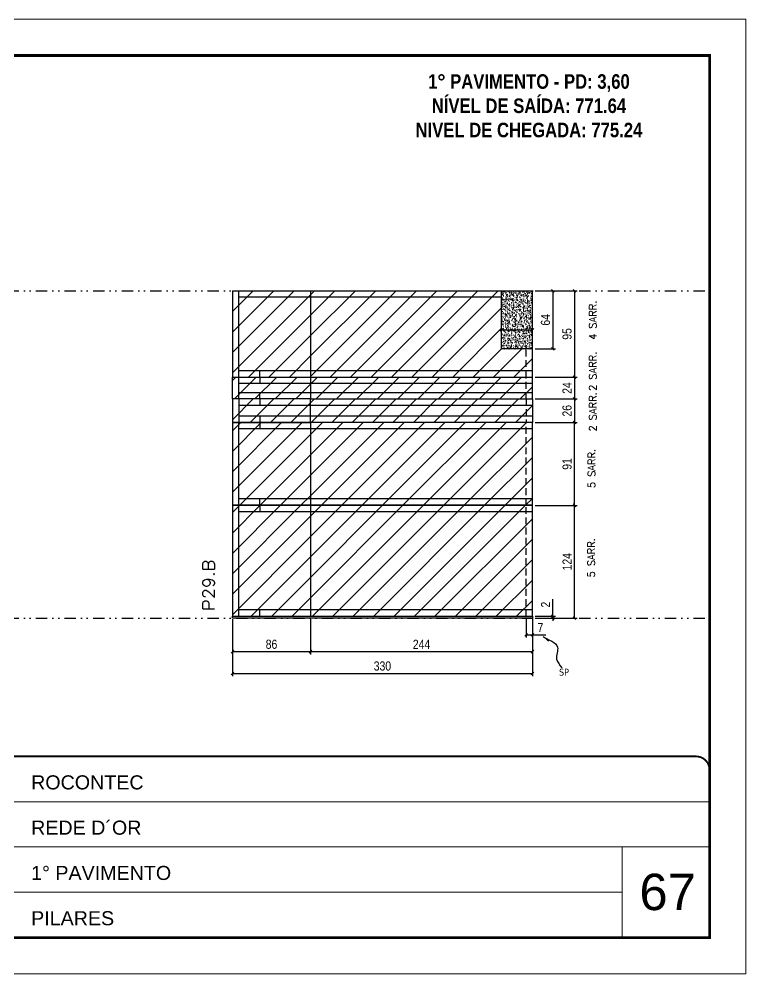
# Model space of a CAD drawing. Extents: x 2949 to 9203, y -16089 to 12527.
# Drawn here: x 6805 to 7604, y -6900 to -5850 of the extents above; entities that cross this region are included whole.
import ezdxf

# ---------------------------------------------------------------- set-up
doc = ezdxf.new("R2010")
doc.units = 0
for name, pattern in [('CONTINUO', [0]), ('DASHED', [0.75, 0.5, -0.25]), ('DIVIDE2', [0.625, 0.25, -0.125, 0, -0.125, 0, -0.125]), ('HIDDEN', [0.375, 0.25, -0.125])]:
    doc.linetypes.add(name, pattern=pattern)
for name, color, linetype, lineweight in [('CARIMBO', 255, 'Continuous', 9), ('Folhas', 255, 'Continuous', 9), ('Hachura', 251, 'Continuous', 9), ('SARRAFO DE PRESSAO', 251, 'DASHED', 9), ('Texto Seção', 7, 'Continuous', 15)]:
    doc.layers.add(name, color=color, linetype=linetype, lineweight=lineweight)
for name, color, linetype in [('COTA', 241, 'Continuous'), ('NOMENCLATURA', 7, 'Continuous'), ('Nível', 160, 'Continuous'), ('Painéis', 200, 'Continuous'), ('SARR_2.2x7', 40, 'Continuous'), ('Sarrafo de Pressão', 42, 'HIDDEN'), ('texto', 7, 'Continuous')]:
    doc.layers.add(name, color=color, linetype=linetype)
doc.styles.add('ARIAL', font='arial.ttf')
doc.styles.add('COTA TECNICA', font='techl___.ttf', dxfattribs={"height": 10})
doc.styles.add('COTA TECNICA-50', font='techl___.ttf', dxfattribs={"height": 10})
doc.styles.add('REGUA-120', font='ROMANS.shx', dxfattribs={"height": 15})
doc.styles.add('ROMANC', font='techb___.ttf', dxfattribs={"height": 2.5})
doc.styles.add('ROMANS', font='romans.shx')
doc.styles.get("Standard").update_dxf_attribs({"font": 'arial.ttf'})
doc.dimstyles.new('COTA PAINEL-50', dxfattribs={"dimtxt": 10, "dimasz": 3, "dimexe": 3, "dimexo": 3, "dimgap": 3, "dimtad": 1, "dimdec": 1, "dimzin": 12, "dimdsep": 46, "dimtxsty": 'COTA TECNICA-50', "dimblk1": 'OBLIQUE', "dimblk2": 'OBLIQUE', "dimsah": 1, "dimcen": 0.9, "dimclrd": 4, "dimclre": 4, "dimclrt": 240, "dimadec": 1, "dimazin": 3, "dimtfac": 1, "dimtdec": 1, "dimtmove": 0, "dimatfit": 3, "dimfxl": 1, "dimtolj": 1, "dimtzin": 12, "dimarcsym": 0})
doc.dimstyles.new('PAINEL', dxfattribs={"dimtxt": 10, "dimasz": 3, "dimexe": 3, "dimexo": 3, "dimgap": 3, "dimtad": 1, "dimdec": 1, "dimzin": 12, "dimdsep": 46, "dimtxsty": 'COTA TECNICA', "dimblk1": 'OBLIQUE', "dimblk2": 'OBLIQUE', "dimsah": 1, "dimcen": 0.9, "dimclrd": 4, "dimclre": 4, "dimclrt": 240, "dimadec": 1, "dimazin": 3, "dimtfac": 1, "dimtdec": 1, "dimtmove": 0, "dimatfit": 3, "dimfxl": 1, "dimtolj": 1, "dimtzin": 12, "dimarcsym": 0})
doc.dimstyles.get("Standard").update_dxf_attribs({"dimtxt": 0.18, "dimasz": 0.18, "dimexe": 0.18, "dimexo": 0.0625, "dimgap": 0.09, "dimtad": 0, "dimtih": 1, "dimtoh": 1, "dimdec": 4, "dimzin": 0, "dimdsep": 46, "dimtxsty": 'Standard', "dimcen": 0.09, "dimadec": 0, "dimazin": 0, "dimtfac": 1, "dimtdec": 4, "dimtofl": 0, "dimtmove": 0, "dimatfit": 3, "dimfxl": 1, "dimtolj": 1, "dimtzin": 0, "dimarcsym": 0})
pattern_1 = [(45, (-122901.967, -36477.372), (-11.2253202, 11.2253202), [])]
pattern_2 = [(45, (-122901.967, -36496.372), (-11.2253202, 11.2253202), [])]
pattern_3 = [(45, (-122901.967, -36596.372), (-11.2253202, 11.2253202), [])]

# ---------------------------------------------------------------- blocks, each defined once
blk = doc.blocks.new('9999999999')
at = {"color": 30, "linetype": 'CONTINUO'}
for p, q in [((98564.6, 34379.6), (99584, 34379.6)), ((98564.6, 34329.8), (99488, 34329.8)), ((99584, 34329.8), (99488, 34329.8)), ((99488, 34329.8), (99488, 34230.2)), ((98564.6, 34280), (99488, 34280))]:
    blk.add_line(p, q, dxfattribs=at)
at = {"color": 30, "linetype": 'CONTINUO', "const_width": 2}
blk.add_lwpolyline([(99584, 34230.2), (99584, 34414.4, 0.414214), (99569, 34429.4), (98229, 34429.4, 0.414214), (98214, 34414.4), (98214, 34245.2, 0.414214), (98229, 34230.2), (99584, 34230.2)], format="xyb", dxfattribs=at)
at = {"layer": 'Folhas'}
blk.add_lwpolyline([(98139, 34190.2), (99624, 34190.2), (99624, 35240.2), (98139, 35240.2)], close=True, dxfattribs=at)
at = {"layer": 'Folhas', "color": 30, "const_width": 3}
blk.add_lwpolyline([(98214, 34230.2), (99584, 34230.2), (99584, 35200.2), (98214, 35200.2)], close=True, dxfattribs=at)
at = {"color": 7, "linetype": 'Continuous', "ltscale": 5, "style": 'ARIAL'}
for s, height, p in [('ROCONTEC', 15.48, (98837.7, 34393.1)), ('REDE D´OR', 15.48, (98837.7, 34343.3)), ('1° PAVIMENTO', 15.483, (98837.7, 34293.5)), ('PILARES', 15.48, (98837.7, 34243.7))]:
    blk.add_text(s, height=height, dxfattribs=at).set_placement(p)
blk = doc.blocks.new('_Oblique')
at = {"color": 0, "linetype": 'ByBlock', "lineweight": -2}
blk.add_line((-0.5, -0.5), (0.5, 0.5), dxfattribs=at)
blk = doc.blocks.new('*D2585')
at = {"layer": 'COTA', "color": 4, "lineweight": -2, "transparency": 16777216}
for p, q in [((7039.2, -6510.2), (7039.2, -6573.1)), ((7369.2, -6510.2), (7369.2, -6573.1)), ((7039.2, -6570.1), (7369.2, -6570.1))]:
    blk.add_line(p, q, dxfattribs=at)
at = {"layer": 'Defpoints', "color": 0, "transparency": 16777216}
for p in [(7039.2, -6507.2), (7369.2, -6507.2), (7369.2, -6570.1)]:
    blk.add_point(p, dxfattribs=at)
at = {"layer": 'COTA', "color": 4, "lineweight": -2, "transparency": 16777216, "xscale": 3, "yscale": 3, "zscale": 3, "rotation": 180}
blk.add_blockref('_Oblique', (7039.2, -6570.1), dxfattribs=at)
at = {"layer": 'COTA', "color": 4, "lineweight": -2, "transparency": 16777216, "xscale": 3, "yscale": 3, "zscale": 3}
blk.add_blockref('_Oblique', (7369.2, -6570.1), dxfattribs=at)
at = {"layer": 'COTA', "color": 240, "transparency": 16777216, "insert": (7204.2, -6561.9), "char_height": 10, "attachment_point": 5, "style": 'COTA TECNICA'}
blk.add_mtext('\\A1;330', dxfattribs=at)
blk = doc.blocks.new('*D2586')
at = {"layer": 'COTA', "color": 4, "lineweight": -2, "transparency": 16777216}
for p, q in [((7362.2, -6510.2), (7362.2, -6530.7)), ((7369.2, -6512.2), (7369.2, -6530.7)), ((7362.2, -6527.7), (7369.2, -6527.7)), ((7369.2, -6527.7), (7383.9, -6527.7))]:
    blk.add_line(p, q, dxfattribs=at)
at = {"layer": 'Defpoints', "color": 0, "transparency": 16777216}
for p in [(7362.2, -6507.2), (7369.2, -6509.2), (7369.2, -6527.7)]:
    blk.add_point(p, dxfattribs=at)
at = {"layer": 'COTA', "color": 4, "lineweight": -2, "transparency": 16777216, "xscale": 3, "yscale": 3, "zscale": 3, "rotation": 180}
blk.add_blockref('_Oblique', (7362.2, -6527.7), dxfattribs=at)
at = {"layer": 'COTA', "color": 4, "lineweight": -2, "transparency": 16777216, "xscale": 3, "yscale": 3, "zscale": 3}
blk.add_blockref('_Oblique', (7369.2, -6527.7), dxfattribs=at)
at = {"layer": 'COTA', "color": 240, "transparency": 16777216, "insert": (7378, -6519.6), "char_height": 10, "attachment_point": 5, "style": 'COTA TECNICA-50'}
blk.add_mtext('\\A1;7', dxfattribs=at)
blk = doc.blocks.new('*D2587')
at = {"layer": 'COTA', "color": 4, "lineweight": -2, "transparency": 16777216}
for p, q in [((7372.2, -6385.2), (7418.4, -6385.2)), ((7415.4, -6509.2), (7415.4, -6385.2)), ((7372.2, -6509.2), (7418.4, -6509.2))]:
    blk.add_line(p, q, dxfattribs=at)
at = {"layer": 'Defpoints', "color": 0, "transparency": 16777216}
for p in [(7369.2, -6385.2), (7415.4, -6385.2), (7369.2, -6509.2)]:
    blk.add_point(p, dxfattribs=at)
at = {"layer": 'COTA', "color": 4, "lineweight": -2, "transparency": 16777216, "xscale": 3, "yscale": 3, "zscale": 3}
for p, rotation in [((7415.4, -6385.2), 90), ((7415.4, -6509.2), 270)]:
    blk.add_blockref('_Oblique', p, dxfattribs=dict(at, rotation=rotation))
at = {"layer": 'COTA', "color": 240, "transparency": 16777216, "insert": (7407.3, -6447.2), "char_height": 10, "attachment_point": 5, "rotation": 90, "style": 'COTA TECNICA-50'}
blk.add_mtext('\\A1;124', dxfattribs=at)
blk = doc.blocks.new('*D2588')
at = {"layer": 'COTA', "color": 4, "lineweight": -2, "transparency": 16777216}
for p, q in [((7391.7, -6507.2), (7391.7, -6488.4)), ((7372.2, -6507.2), (7394.7, -6507.2)), ((7372.2, -6509.2), (7394.7, -6509.2)), ((7391.7, -6509.2), (7391.7, -6507.2)), ((7391.7, -6509.2), (7391.7, -6512.2))]:
    blk.add_line(p, q, dxfattribs=at)
at = {"layer": 'Defpoints', "color": 0, "transparency": 16777216}
for p in [(7369.2, -6507.2), (7369.2, -6509.2), (7391.7, -6509.2)]:
    blk.add_point(p, dxfattribs=at)
at = {"layer": 'COTA', "color": 4, "lineweight": -2, "transparency": 16777216, "xscale": 3, "yscale": 3, "zscale": 3}
for p, rotation in [((7391.7, -6507.2), 270), ((7391.7, -6509.2), 90)]:
    blk.add_blockref('_Oblique', p, dxfattribs=dict(at, rotation=rotation))
at = {"layer": 'COTA', "color": 240, "transparency": 16777216, "insert": (7383.7, -6494.4), "char_height": 10, "attachment_point": 5, "rotation": 90, "style": 'COTA TECNICA-50'}
blk.add_mtext('\\A1;2', dxfattribs=at)
blk = doc.blocks.new('*D2589')
at = {"layer": 'COTA', "color": 4, "linetype": 'ByBlock', "lineweight": -2, "transparency": 16777216}
for p, q in [((7372.2, -6294.2), (7418.4, -6294.2)), ((7415.4, -6385.2), (7415.4, -6294.2)), ((7372.2, -6385.2), (7418.4, -6385.2))]:
    blk.add_line(p, q, dxfattribs=at)
at = {"layer": 'Defpoints', "color": 0, "linetype": 'ByBlock', "transparency": 16777216}
for p in [(7369.2, -6294.2), (7415.4, -6294.2), (7369.2, -6385.2)]:
    blk.add_point(p, dxfattribs=at)
at = {"layer": 'COTA', "color": 4, "linetype": 'ByBlock', "lineweight": -2, "transparency": 16777216, "xscale": 3, "yscale": 3, "zscale": 3}
for p, rotation in [((7415.4, -6294.2), 90), ((7415.4, -6385.2), 270)]:
    blk.add_blockref('_Oblique', p, dxfattribs=dict(at, rotation=rotation))
at = {"layer": 'COTA', "color": 240, "linetype": 'ByBlock', "transparency": 16777216, "insert": (7407.3, -6339.7), "char_height": 10, "attachment_point": 5, "rotation": 90, "style": 'COTA TECNICA'}
blk.add_mtext('\\A1;91', dxfattribs=at)
blk = doc.blocks.new('*D2590')
at = {"layer": 'COTA', "color": 4, "linetype": 'ByBlock', "lineweight": -2, "transparency": 16777216}
for p, q in [((7372.2, -6149.2), (7394.7, -6149.2)), ((7391.7, -6149.2), (7391.7, -6213.2)), ((7372.2, -6213.2), (7394.7, -6213.2))]:
    blk.add_line(p, q, dxfattribs=at)
at = {"layer": 'Defpoints', "color": 0, "linetype": 'ByBlock', "transparency": 16777216}
for p in [(7369.2, -6149.2), (7369.2, -6213.2), (7391.7, -6213.2)]:
    blk.add_point(p, dxfattribs=at)
at = {"layer": 'COTA', "color": 4, "linetype": 'ByBlock', "lineweight": -2, "transparency": 16777216, "xscale": 3, "yscale": 3, "zscale": 3}
for p, rotation in [((7391.7, -6149.2), 90), ((7391.7, -6213.2), 270)]:
    blk.add_blockref('_Oblique', p, dxfattribs=dict(at, rotation=rotation))
at = {"layer": 'COTA', "color": 240, "linetype": 'ByBlock', "transparency": 16777216, "insert": (7383.6, -6181.2), "char_height": 10, "attachment_point": 5, "rotation": 90, "style": 'COTA TECNICA'}
blk.add_mtext('\\A1;64', dxfattribs=at)
blk = doc.blocks.new('*D2614')
at = {"layer": 'COTA', "color": 4, "linetype": 'ByBlock', "lineweight": -2, "transparency": 16777216}
for p, q in [((7039.2, -6510.2), (7039.2, -6549.1)), ((7125.2, -6510.2), (7125.2, -6549.1)), ((7039.2, -6546.1), (7125.2, -6546.1))]:
    blk.add_line(p, q, dxfattribs=at)
at = {"layer": 'Defpoints', "color": 0, "linetype": 'ByBlock', "transparency": 16777216}
for p in [(7039.2, -6507.2), (7125.2, -6507.2), (7125.2, -6546.1)]:
    blk.add_point(p, dxfattribs=at)
at = {"layer": 'COTA', "color": 4, "linetype": 'ByBlock', "lineweight": -2, "transparency": 16777216, "xscale": 3, "yscale": 3, "zscale": 3, "rotation": 180}
blk.add_blockref('_Oblique', (7039.2, -6546.1), dxfattribs=at)
at = {"layer": 'COTA', "color": 4, "linetype": 'ByBlock', "lineweight": -2, "transparency": 16777216, "xscale": 3, "yscale": 3, "zscale": 3}
blk.add_blockref('_Oblique', (7125.2, -6546.1), dxfattribs=at)
at = {"layer": 'COTA', "color": 240, "linetype": 'ByBlock', "transparency": 16777216, "insert": (7082.2, -6538), "char_height": 10, "attachment_point": 5, "style": 'COTA TECNICA'}
blk.add_mtext('\\A1;86', dxfattribs=at)
blk = doc.blocks.new('*D2615')
at = {"layer": 'COTA', "color": 4, "linetype": 'ByBlock', "lineweight": -2, "transparency": 16777216}
for p, q in [((7125.2, -6510.2), (7125.2, -6549.1)), ((7369.2, -6510.2), (7369.2, -6549.1)), ((7125.2, -6546.1), (7369.2, -6546.1))]:
    blk.add_line(p, q, dxfattribs=at)
at = {"layer": 'Defpoints', "color": 0, "linetype": 'ByBlock', "transparency": 16777216}
for p in [(7125.2, -6507.2), (7369.2, -6507.2), (7369.2, -6546.1)]:
    blk.add_point(p, dxfattribs=at)
at = {"layer": 'COTA', "color": 4, "linetype": 'ByBlock', "lineweight": -2, "transparency": 16777216, "xscale": 3, "yscale": 3, "zscale": 3, "rotation": 180}
blk.add_blockref('_Oblique', (7125.2, -6546.1), dxfattribs=at)
at = {"layer": 'COTA', "color": 4, "linetype": 'ByBlock', "lineweight": -2, "transparency": 16777216, "xscale": 3, "yscale": 3, "zscale": 3}
blk.add_blockref('_Oblique', (7369.2, -6546.1), dxfattribs=at)
at = {"layer": 'COTA', "color": 240, "linetype": 'ByBlock', "transparency": 16777216, "insert": (7247.2, -6538), "char_height": 10, "attachment_point": 5, "style": 'COTA TECNICA'}
blk.add_mtext('\\A1;244', dxfattribs=at)
blk = doc.blocks.new('*D2605')
at = {"layer": 'COTA', "color": 4, "linetype": 'ByBlock', "lineweight": -2, "transparency": 16777216}
for p, q in [((7335.2, -6210.2), (7335.2, -6189.3)), ((7335.2, -6192.3), (7369.2, -6192.3)), ((7369.2, -6210.2), (7369.2, -6189.3))]:
    blk.add_line(p, q, dxfattribs=at)
at = {"layer": 'Defpoints', "color": 0, "linetype": 'ByBlock', "transparency": 16777216}
for p in [(7369.2, -6192.3), (7335.2, -6213.2), (7369.2, -6213.2)]:
    blk.add_point(p, dxfattribs=at)
at = {"layer": 'COTA', "color": 4, "linetype": 'ByBlock', "lineweight": -2, "transparency": 16777216, "xscale": 3, "yscale": 3, "zscale": 3, "rotation": 180}
blk.add_blockref('_Oblique', (7335.2, -6192.3), dxfattribs=at)
at = {"layer": 'COTA', "color": 4, "linetype": 'ByBlock', "lineweight": -2, "transparency": 16777216, "xscale": 3, "yscale": 3, "zscale": 3}
blk.add_blockref('_Oblique', (7369.2, -6192.3), dxfattribs=at)
at = {"layer": 'COTA', "color": 240, "linetype": 'ByBlock', "transparency": 16777216, "insert": (7352.2, -6184), "char_height": 10, "attachment_point": 5, "style": 'COTA TECNICA'}
blk.add_mtext('\\A1;34', dxfattribs=at)
blk = doc.blocks.new('*D2606')
at = {"layer": 'COTA', "color": 4, "linetype": 'ByBlock', "lineweight": -2, "transparency": 16777216}
for p, q in [((7372.2, -6268.2), (7418.4, -6268.2)), ((7415.4, -6268.2), (7415.4, -6294.2)), ((7372.2, -6294.2), (7418.4, -6294.2))]:
    blk.add_line(p, q, dxfattribs=at)
at = {"layer": 'Defpoints', "color": 0, "linetype": 'ByBlock', "transparency": 16777216}
for p in [(7369.2, -6268.2), (7369.2, -6294.2), (7415.4, -6294.2)]:
    blk.add_point(p, dxfattribs=at)
at = {"layer": 'COTA', "color": 4, "linetype": 'ByBlock', "lineweight": -2, "transparency": 16777216, "xscale": 3, "yscale": 3, "zscale": 3}
for p, rotation in [((7415.4, -6268.2), 90), ((7415.4, -6294.2), 270)]:
    blk.add_blockref('_Oblique', p, dxfattribs=dict(at, rotation=rotation))
at = {"layer": 'COTA', "color": 240, "linetype": 'ByBlock', "transparency": 16777216, "insert": (7407.3, -6281.2), "char_height": 10, "attachment_point": 5, "rotation": 90, "style": 'COTA TECNICA'}
blk.add_mtext('\\A1;26', dxfattribs=at)
blk = doc.blocks.new('*D2608')
at = {"layer": 'COTA', "color": 4, "lineweight": -2, "transparency": 16777216}
for p, q in [((7372.2, -6149.2), (7418.4, -6149.2)), ((7415.4, -6149.2), (7415.4, -6244.2)), ((7372.2, -6244.2), (7418.4, -6244.2))]:
    blk.add_line(p, q, dxfattribs=at)
at = {"layer": 'Defpoints', "color": 0, "transparency": 16777216}
for p in [(7369.2, -6149.2), (7369.2, -6244.2), (7415.4, -6244.2)]:
    blk.add_point(p, dxfattribs=at)
at = {"layer": 'COTA', "color": 4, "lineweight": -2, "transparency": 16777216, "xscale": 3, "yscale": 3, "zscale": 3}
for p, rotation in [((7415.4, -6149.2), 90), ((7415.4, -6244.2), 270)]:
    blk.add_blockref('_Oblique', p, dxfattribs=dict(at, rotation=rotation))
at = {"layer": 'COTA', "color": 240, "transparency": 16777216, "insert": (7407.3, -6196.7), "char_height": 10, "attachment_point": 5, "rotation": 90, "style": 'COTA TECNICA'}
blk.add_mtext('\\A1;95', dxfattribs=at)
blk = doc.blocks.new('*D2609')
at = {"layer": 'COTA', "color": 4, "lineweight": -2, "transparency": 16777216}
for p, q in [((7372.2, -6244.2), (7418.4, -6244.2)), ((7415.4, -6244.2), (7415.4, -6268.2)), ((7372.2, -6268.2), (7418.4, -6268.2))]:
    blk.add_line(p, q, dxfattribs=at)
at = {"layer": 'Defpoints', "color": 0, "transparency": 16777216}
for p in [(7369.2, -6244.2), (7369.2, -6268.2), (7415.4, -6268.2)]:
    blk.add_point(p, dxfattribs=at)
at = {"layer": 'COTA', "color": 4, "lineweight": -2, "transparency": 16777216, "xscale": 3, "yscale": 3, "zscale": 3}
for p, rotation in [((7415.4, -6244.2), 90), ((7415.4, -6268.2), 270)]:
    blk.add_blockref('_Oblique', p, dxfattribs=dict(at, rotation=rotation))
at = {"layer": 'COTA', "color": 240, "transparency": 16777216, "insert": (7407.3, -6256.2), "char_height": 10, "attachment_point": 5, "rotation": 90, "style": 'COTA TECNICA'}
blk.add_mtext('\\A1;24', dxfattribs=at)

msp = doc.modelspace()

# ---------------------------------------------------------------- hatches: boundary and pattern name
at = {"layer": 'COTA', "linetype": 'ByBlock'}
h = msp.add_hatch(dxfattribs=at)
h.set_pattern_fill('AR-CONC', color=256, scale=0.03)
h.set_pattern_definition([(50, (-122901.9665, -36477.372), (5.46554007, -0.47817257), [0.5715, -6.2865]), (355, (-122901.9665, -36477.372), (-1.05730264, 5.73170536), [0.4572, -5.02921753]), (100.4514447, (-122901.511, -36477.4117), (4.40823741, 5.25353256), [0.48570026, -5.34270734]), (46.1842, (-122901.9665, -36475.848), (8.13237123, -1.26126984), [0.85725, -9.42975]), (96.6355576, (-122901.289, -36475.953), (7.122124, 7.42278374), [0.7285507, -8.01406824]), (351.184151, (-122901.9665, -36475.848), (7.122124, 7.42278374), [0.685799, -7.54379196]), (21, (-122901.2045, -36476.229), (4.54843174, -3.06795595), [0.5715, -6.2865]), (326, (-122901.2045, -36476.229), (1.85406085, 5.52563898), [0.4572, -5.0292]), (71.451445, (-122900.8255, -36476.4845), (6.40249258, 2.45768307), [0.48570026, -5.34269813]), (37.5, (-122901.9665, -36477.3718), (0.092658098, 2.536651166), [0, -4.96824, 0, -5.1054, 0, -5.04825]), (7.5, (-122901.9665, -36477.3718), (2.004589875, 3.005417245), [0, -2.91084, 0, -4.85394, 0, -1.92405]), (327.5, (-122903.6658, -36477.3718), (4.067717855, -0.17186232), [0, -1.905, 0, -5.9436, 0, -7.8867]), (317.5, (-122904.4278, -36477.3718), (4.44387544, 0.76279473), [0, -2.4765, 0, -3.94716, 0, -5.6007])])
h.paths.add_polyline_path([(7369.18, -6149.18), (7335.18, -6149.18), (7335.18, -6213.18), (7369.18, -6213.18)])
h.paths.add_polyline_path([(7341.39, -6193.74), (7363.28, -6193.74), (7363.28, -6173.16), (7341.39, -6173.16)], flags=24)
at = {"layer": 'Hachura', "linetype": 'ByBlock'}
h = msp.add_hatch(dxfattribs=at)
h.set_pattern_fill('ANSI31', color=256, scale=5)
h.set_pattern_definition(pattern_1)
h.paths.add_polyline_path([(7125.18, -6244.18), (7125.18, -6149.18), (7039.18, -6149.18), (7039.18, -6244.18)])
h = msp.add_hatch(dxfattribs=at)
h.set_pattern_fill('ANSI31', color=256, scale=5)
h.set_pattern_definition(pattern_1)
h.paths.add_polyline_path([(7369.18, -6244.18), (7369.18, -6213.18), (7335.18, -6213.18), (7335.18, -6149.18), (7125.18, -6149.18), (7125.18, -6244.18)])
at = {"layer": 'Hachura'}
h = msp.add_hatch(dxfattribs=at)
h.set_pattern_fill('ANSI31', color=256, scale=5)
h.set_pattern_definition([(45, (0, 1148.575), (-11.22532, 11.22532), [])])
h.paths.add_polyline_path([(7039.18, -6244.18), (7039.18, -6268.18), (7125.18, -6268.18), (7369.18, -6268.18), (7369.18, -6244.18)])
at = {"layer": 'Hachura', "linetype": 'ByBlock'}
h = msp.add_hatch(dxfattribs=at)
h.set_pattern_fill('ANSI31', color=256, scale=5)
h.set_pattern_definition(pattern_3)
h.paths.add_polyline_path([(7125.18, -6268.18), (7039.18, -6268.18), (7039.18, -6294.18), (7125.18, -6294.18)])
h = msp.add_hatch(dxfattribs=at)
h.set_pattern_fill('ANSI31', color=256, scale=5)
h.set_pattern_definition(pattern_3)
h.paths.add_polyline_path([(7369.18, -6294.18), (7369.18, -6268.18), (7125.18, -6268.18), (7125.18, -6294.18)])
h = msp.add_hatch(dxfattribs=at)
h.set_pattern_fill('ANSI31', color=256, scale=5)
h.set_pattern_definition(pattern_2)
h.paths.add_polyline_path([(7039.18, -6294.18), (7039.18, -6385.18), (7125.18, -6385.18), (7125.18, -6294.18)])
h = msp.add_hatch(dxfattribs=at)
h.set_pattern_fill('ANSI31', color=256, scale=5)
h.set_pattern_definition(pattern_2)
h.paths.add_polyline_path([(7125.18, -6294.18), (7125.18, -6385.18), (7369.18, -6385.18), (7369.18, -6294.18)])
h = msp.add_hatch(dxfattribs=at)
h.set_pattern_fill('ANSI31', color=256, scale=5)
h.set_pattern_definition(pattern_2)
h.paths.add_polyline_path([(7125.18, -6385.18), (7039.18, -6385.18), (7039.18, -6507.18), (7125.18, -6507.18)])
h = msp.add_hatch(dxfattribs=at)
h.set_pattern_fill('ANSI31', color=256, scale=5)
h.set_pattern_definition(pattern_2)
h.paths.add_polyline_path([(7125.18, -6385.18), (7125.18, -6507.18), (7369.18, -6507.18), (7369.18, -6385.18)])

# ---------------------------------------------------------------- linework, layer by layer
at = {"layer": 'COTA', "linetype": 'ByBlock'}
for p, q in [((7335.18, -6149.18), (7369.18, -6149.18)), ((7369.18, -6213.18), (7369.18, -6149.18)), ((7062.18, -6294.18), (7039.18, -6294.18)), ((7039.18, -6294.18), (7039.18, -6294.18))]:
    msp.add_line(p, q, dxfattribs=at)
at = {"layer": 'Nível', "color": 4, "linetype": 'DIVIDE2', "ltscale": 50}
for p, q in [((6194.03, -6149.18), (7564.03, -6149.18)), ((6194.03, -6509.18), (7564.03, -6509.18))]:
    msp.add_line(p, q, dxfattribs=at)
at = {"layer": 'Painéis'}
for p, q in [((7039.18, -6149.18), (7039.18, -6244.18)), ((7039.18, -6149.18), (7335.18, -6149.18)), ((7125.18, -6149.18), (7125.18, -6244.18)), ((7335.18, -6213.18), (7335.18, -6149.18)), ((7369.18, -6213.18), (7335.18, -6213.18)), ((7369.18, -6244.18), (7369.18, -6213.18)), ((7039.18, -6244.18), (7369.18, -6244.18)), ((7039.18, -6268.18), (7039.18, -6244.18)), ((7125.18, -6244.18), (7125.18, -6268.18)), ((7369.18, -6268.18), (7369.18, -6244.18)), ((7062.18, -6294.18), (7039.18, -6294.18)), ((7039.18, -6294.18), (7039.18, -6385.18)), ((7335.18, -6294.18), (7062.18, -6294.18)), ((7125.18, -6294.18), (7125.18, -6507.18)), ((7369.18, -6385.18), (7369.18, -6294.18)), ((7369.18, -6385.18), (7039.18, -6385.18)), ((7039.18, -6385.18), (7039.18, -6507.18)), ((7039.18, -6385.18), (7369.18, -6385.18)), ((7369.18, -6507.18), (7369.18, -6385.18)), ((7039.18, -6507.18), (7369.18, -6507.18))]:
    msp.add_line(p, q, dxfattribs=at)
at = {"layer": 'Painéis', "linetype": 'ByBlock'}
for p, q in [((7125.18, -6268.18), (7039.18, -6268.18)), ((7039.18, -6268.18), (7039.18, -6294.18)), ((7125.18, -6294.18), (7125.18, -6268.18)), ((7125.18, -6268.18), (7369.18, -6268.18)), ((7125.18, -6294.18), (7125.18, -6268.18)), ((7369.18, -6268.18), (7369.18, -6294.18)), ((7039.18, -6294.18), (7125.18, -6294.18)), ((7369.18, -6294.18), (7125.18, -6294.18))]:
    msp.add_line(p, q, dxfattribs=at)
at = {"layer": 'Painéis'}
msp.add_lwpolyline([(7039.18, -6507.18), (7369.18, -6507.18), (7369.18, -6509.18), (7039.18, -6509.18)], close=True, dxfattribs=at)
at = {"layer": 'SARR_2.2x7'}
for p, q in [((7046.18, -6244.18), (7046.18, -6149.18)), ((7335.18, -6156.18), (7046.18, -6156.18)), ((7069.18, -6237.18), (7046.18, -6237.18)), ((7046.18, -6268.18), (7046.18, -6244.18)), ((7069.18, -6244.18), (7069.18, -6237.18)), ((7369.18, -6237.18), (7069.18, -6237.18)), ((7069.18, -6244.18), (7069.18, -6251.18)), ((7069.18, -6251.18), (7046.18, -6251.18)), ((7369.18, -6251.18), (7069.18, -6251.18)), ((7046.18, -6261.18), (7069.18, -6261.18)), ((7046.18, -6268.18), (7046.18, -6294.18)), ((7069.18, -6261.18), (7369.18, -6261.18)), ((7069.18, -6268.18), (7069.18, -6261.18)), ((7069.18, -6268.18), (7069.18, -6275.18)), ((7046.18, -6275.18), (7069.18, -6275.18)), ((7069.18, -6275.18), (7369.18, -6275.18)), ((7069.18, -6287.18), (7046.18, -6287.18)), ((7369.18, -6287.18), (7069.18, -6287.18)), ((7069.18, -6287.18), (7069.18, -6294.18)), ((7046.18, -6385.18), (7046.18, -6294.18)), ((7069.18, -6294.18), (7069.18, -6301.18)), ((7069.18, -6301.18), (7046.18, -6301.18)), ((7369.18, -6301.18), (7069.18, -6301.18)), ((7069.18, -6378.18), (7046.18, -6378.18)), ((7069.18, -6385.18), (7069.18, -6378.18)), ((7369.18, -6378.18), (7069.18, -6378.18)), ((7046.18, -6507.18), (7046.18, -6385.18)), ((7069.18, -6392.18), (7046.18, -6392.18)), ((7069.18, -6385.18), (7069.18, -6392.18)), ((7369.18, -6392.18), (7069.18, -6392.18)), ((7069.18, -6500.18), (7046.18, -6500.18)), ((7069.18, -6507.18), (7069.18, -6500.18)), ((7369.18, -6500.18), (7069.18, -6500.18))]:
    msp.add_line(p, q, dxfattribs=at)
at = {"layer": 'Sarrafo de Pressão', "ltscale": 30}
for p, q in [((7362.18, -6244.18), (7362.18, -6213.18)), ((7362.18, -6268.18), (7362.18, -6244.18)), ((7362.18, -6268.18), (7362.18, -6294.18)), ((7362.18, -6385.18), (7362.18, -6294.18)), ((7362.18, -6507.18), (7362.18, -6385.18))]:
    msp.add_line(p, q, dxfattribs=at)

# ---------------------------------------------------------------- block references
at = {"layer": 'SARRAFO DE PRESSAO', "color": 6, "linetype": 'ByBlock'}
msp.add_blockref('9999999999', (-92019.94, -41090.67), dxfattribs=at)

# ---------------------------------------------------------------- texts
at = {"layer": 'CARIMBO', "style": 'ARIAL'}
msp.add_text('67', height=40, dxfattribs=at).set_placement((7486.89, -6830.32))
at = {"layer": 'NOMENCLATURA', "color": 2, "insert": (7365.36, -5884.41), "char_height": 16, "attachment_point": 2, "style": 'ROMANC'}
msp.add_mtext_dynamic_manual_height_columns('\\P1° PAVIMENTO - PD: 3,60\\PNÍVEL DE SAÍDA: 771.64\\PNIVEL DE CHEGADA: 775.24', width=300.2766, gutter_width=1, heights=[0], dxfattribs=at)
at = {"layer": 'texto', "color": 0, "insert": (7403.95, -6568.68), "char_height": 7.5, "attachment_point": 5}
msp.add_mtext('{\\fTahoma|b0|i0|c0|p34;\\C4;SP}', dxfattribs=at)
at = {"layer": 'Texto Seção', "linetype": 'Continuous', "style": 'ROMANS'}
for s, p in [('4 SARR.', (7439.62, -6203.26)), ('2 SARR.', (7439.62, -6259.37)), ('2 SARR.', (7439.62, -6304.02)), ('5 SARR.', (7438.31, -6366.28)), ('5 SARR.', (7437.89, -6464.47))]:
    msp.add_text(s, height=8, rotation=90, dxfattribs=at).set_placement(p)
at = {"layer": 'Texto Seção', "style": 'REGUA-120', "width": 1.1}
msp.add_text('P29.B', height=13, rotation=90, dxfattribs=at).set_placement((7019.55, -6501.29))

# ---------------------------------------------------------------- dimensions: what is measured, and where the dimension line sits
at = {"layer": 'COTA', "linetype": 'ByBlock'}
dim = msp.add_linear_dim(base=(7391.7, -6213.18), p1=(7369.18, -6149.18), p2=(7369.18, -6213.18), angle=90, dimstyle='PAINEL', dxfattribs=at)
dim.commit()
dim.dimension.update_dxf_attribs({"geometry": '*D2590', "text_midpoint": (7391.7, -6181.18), "dimtype": 160})
at = {"layer": 'COTA'}
for base, p1, p2, dimstyle, picture, middle in [((7415.41, -6244.18), (7369.18, -6149.18), (7369.18, -6244.18), 'PAINEL', '*D2608', (7407.28, -6196.68)), ((7415.41, -6268.18), (7369.18, -6244.18), (7369.18, -6268.18), 'PAINEL', '*D2609', (7407.34, -6256.18)), ((7415.41, -6385.18), (7369.18, -6509.18), (7369.18, -6385.18), 'COTA PAINEL-50', '*D2587', (7407.34, -6447.18))]:
    dim = msp.add_linear_dim(base=base, p1=p1, p2=p2, angle=90, dimstyle=dimstyle, dxfattribs=at)
    dim.commit()
    dim.dimension.update_dxf_attribs({"geometry": picture, "text_midpoint": middle})
at = {"layer": 'COTA', "linetype": 'ByBlock'}
for base, p1, p2, picture, middle in [((7369.18, -6192.26), (7335.18, -6213.18), (7369.18, -6213.18), '*D2605', (7352.18, -6184.04)), ((7125.18, -6546.08), (7039.18, -6507.18), (7125.18, -6507.18), '*D2614', (7082.18, -6537.96))]:
    dim = msp.add_linear_dim(base=base, p1=p1, p2=p2, dimstyle='PAINEL', dxfattribs=at)
    dim.commit()
    dim.dimension.update_dxf_attribs({"geometry": picture, "text_midpoint": middle})
dim = msp.add_linear_dim(base=(7415.41, -6294.18), p1=(7369.18, -6268.18), p2=(7369.18, -6294.18), angle=90, dimstyle='PAINEL', dxfattribs=at)
dim.commit()
dim.dimension.update_dxf_attribs({"geometry": '*D2606', "text_midpoint": (7407.31, -6281.18)})
dim = msp.add_linear_dim(base=(7415.41, -6294.18), p1=(7369.18, -6385.18), p2=(7369.18, -6294.18), angle=90, dimstyle='PAINEL', override={"dimtmove": 1}, dxfattribs=at)
dim.commit()
dim.dimension.update_dxf_attribs({"geometry": '*D2589', "text_midpoint": (7407.33, -6339.68)})
at = {"layer": 'COTA'}
dim = msp.add_linear_dim(base=(7391.7, -6509.18), p1=(7369.18, -6507.18), p2=(7369.18, -6509.18), angle=90, dimstyle='COTA PAINEL-50', dxfattribs=at)
dim.commit()
dim.dimension.update_dxf_attribs({"geometry": '*D2588', "text_midpoint": (7391.7, -6494.44), "dimtype": 160})
dim = msp.add_linear_dim(base=(7369.18, -6570.11), p1=(7039.18, -6507.18), p2=(7369.18, -6507.18), dimstyle='PAINEL', override={"dimarcsym": 2}, dxfattribs=at)
dim.commit()
dim.dimension.update_dxf_attribs({"geometry": '*D2585', "text_midpoint": (7204.18, -6561.89)})
at = {"layer": 'COTA', "linetype": 'ByBlock'}
dim = msp.add_linear_dim(base=(7369.18, -6546.08), p1=(7125.18, -6507.18), p2=(7369.18, -6507.18), dimstyle='PAINEL', override={"dimtmove": 1}, dxfattribs=at)
dim.commit()
dim.dimension.update_dxf_attribs({"geometry": '*D2615', "text_midpoint": (7247.18, -6538.01)})
at = {"layer": 'COTA'}
dim = msp.add_linear_dim(base=(7369.18, -6527.69), p1=(7362.18, -6507.18), p2=(7369.18, -6509.18), dimstyle='COTA PAINEL-50', dxfattribs=at)
dim.commit()
dim.dimension.update_dxf_attribs({"geometry": '*D2586', "text_midpoint": (7378.04, -6519.62)})

# ---------------------------------------------------------------- leaders
at = {"layer": 'COTA', "path_type": 1}
msp.add_leader([(7381, -6529.36), (7396.79, -6541.2), (7395.86, -6554.21), (7401.42, -6563.99)], dimstyle='Standard', override={"dimasz": 8}, dxfattribs=at)

doc.saveas('drawing.dxf')
